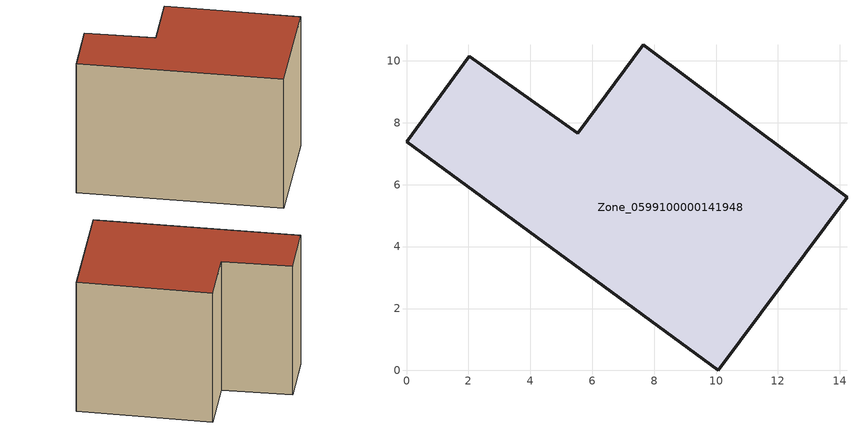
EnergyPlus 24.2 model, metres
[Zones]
Zone_0599100000141948
 floor ground (C_G): 10.07,0 0,7.38 2.02,10.16 5.54,7.67 7.65,10.53 14.23,5.6 z0
 wall outside (C_F): 10.07,0 14.23,5.6 7.65,10.53 5.54,7.67 2.02,10.16 0,7.38 10.07,0 z0:9.12
 roof outside (C_R): 0,7.38 10.07,0 14.23,5.6 7.65,10.53 5.54,7.67 2.02,10.16 z9.12
[BUILDING]
Pand.0599100000141948: North Axis=0; Terrain=City; Loads Convergence Tolerance Value=0.04; Temperature Convergence Tolerance Value=0.4; Solar Distribution=FullExterior; Maximum Number of Warmup Days=25; Minimum Number of Warmup Days=1
[Site:Location]
Rotterdam.The.Hague.AP_ZH_NLD Design_Conditions: Latitude=51.96; Longitude=4.45; Time Zone=1; Elevation=-4.5
[SITE:GROUNDTEMPERATURE:BUILDINGSURFACE]
18, 18, 18, 18, 18, 18, 18, 18, 18, 18, 18, 18
[MATERIAL] Thermal Absorptance=0.9; Solar Absorptance=0.7; Visible Absorptance=0.7
Name | Roughness | Thickness | Conductivity | Density | Specific Heat
G.TI.1975-1991 | MediumSmooth | 0.15 | 0.288461 | 540 | 1210
F.TI.1975-1991 | Rough | 0.3 | 0.230769 | 1920 | 840
R.TI.1975-1991 | MediumRough | 0.2 | 0.153846 | 1500 | 1000
[CONSTRUCTION]
C_G: G.TI.1975-1991
C_F: F.TI.1975-1991
C_R: R.TI.1975-1991
[ZONE]
Zone_0599100000141948: Type=1; Multiplier=1; Ceiling Height=Autocalculate; Volume=Autocalculate; Floor Area=autocalculate; Part of Total Floor Area=Yes
[ZONEINFILTRATION:DESIGNFLOWRATE]
Infil_Zone_0599100000141948: Zone or ZoneList or Space or SpaceList=Zone_0599100000141948; Schedule=AlwaysOn; Design Flow Rate Calculation Method=Flow/Area; Flow Rate per Floor Area=0.003; Constant Term Coefficient=1; Temperature Term Coefficient=0; Velocity Term Coefficient=0; Velocity Squared Term Coefficient=0
[HVACTEMPLATE:ZONE:IDEALLOADSAIRSYSTEM]
Zone_0599100000141948: Maximum Heating Supply Air Temperature=50; Minimum Cooling Supply Air Temperature=13; Maximum Heating Supply Air Humidity Ratio=0.0156; Minimum Cooling Supply Air Humidity Ratio=0.0077; Heating Limit=NoLimit; Cooling Limit=NoLimit; Dehumidification Control Type=ConstantSensibleHeatRatio; Cooling Sensible Heat Ratio=0.7; Dehumidification Setpoint=60; Humidification Control Type=None; Humidification Setpoint=30; Outdoor Air Method=None; Outdoor Air Flow Rate per Person=0.00944; Outdoor Air Flow Rate per Zone Floor Area=0; Outdoor Air Flow Rate per Zone=0; Demand Controlled Ventilation Type=None; Outdoor Air Economizer Type=NoEconomizer; Heat Recovery Type=None; Sensible Heat Recovery Effectiveness=0.7; Latent Heat Recovery Effectiveness=0.65
[ZONECONTROL:THERMOSTAT]
ThermostatControl_Zone_0599100000141948: Zone or ZoneList=Zone_0599100000141948; Control Type Schedule=DualSetpointControlType; Control 1=Thermostat_Zone_0599100000141948; Temperature Difference Between Cutout And Setpoint=0
[THERMOSTATSETPOINT:DUALSETPOINT]
Thermostat_Zone_0599100000141948: Heating Setpoint Temperature Schedule=HeatingSetpoint_Zone_0599100000141948; Cooling Setpoint Temperature Schedule=CoolingSetpoint_Zone_0599100000141948
[SCHEDULE:COMPACT]
HeatingSetpoint_Zone_0599100000141948: Through: 12/31, For: AllDays, Until: 24:00, 21
CoolingSetpoint_Zone_0599100000141948: Through: 12/31, For: AllDays, Until: 24:00, 24
DualSetpointControlType: Through: 12/31, For: AllDays, Until: 24:00, 4
AlwaysOn: Through: 12/31, For: AllDays, Until: 24:00, 1
